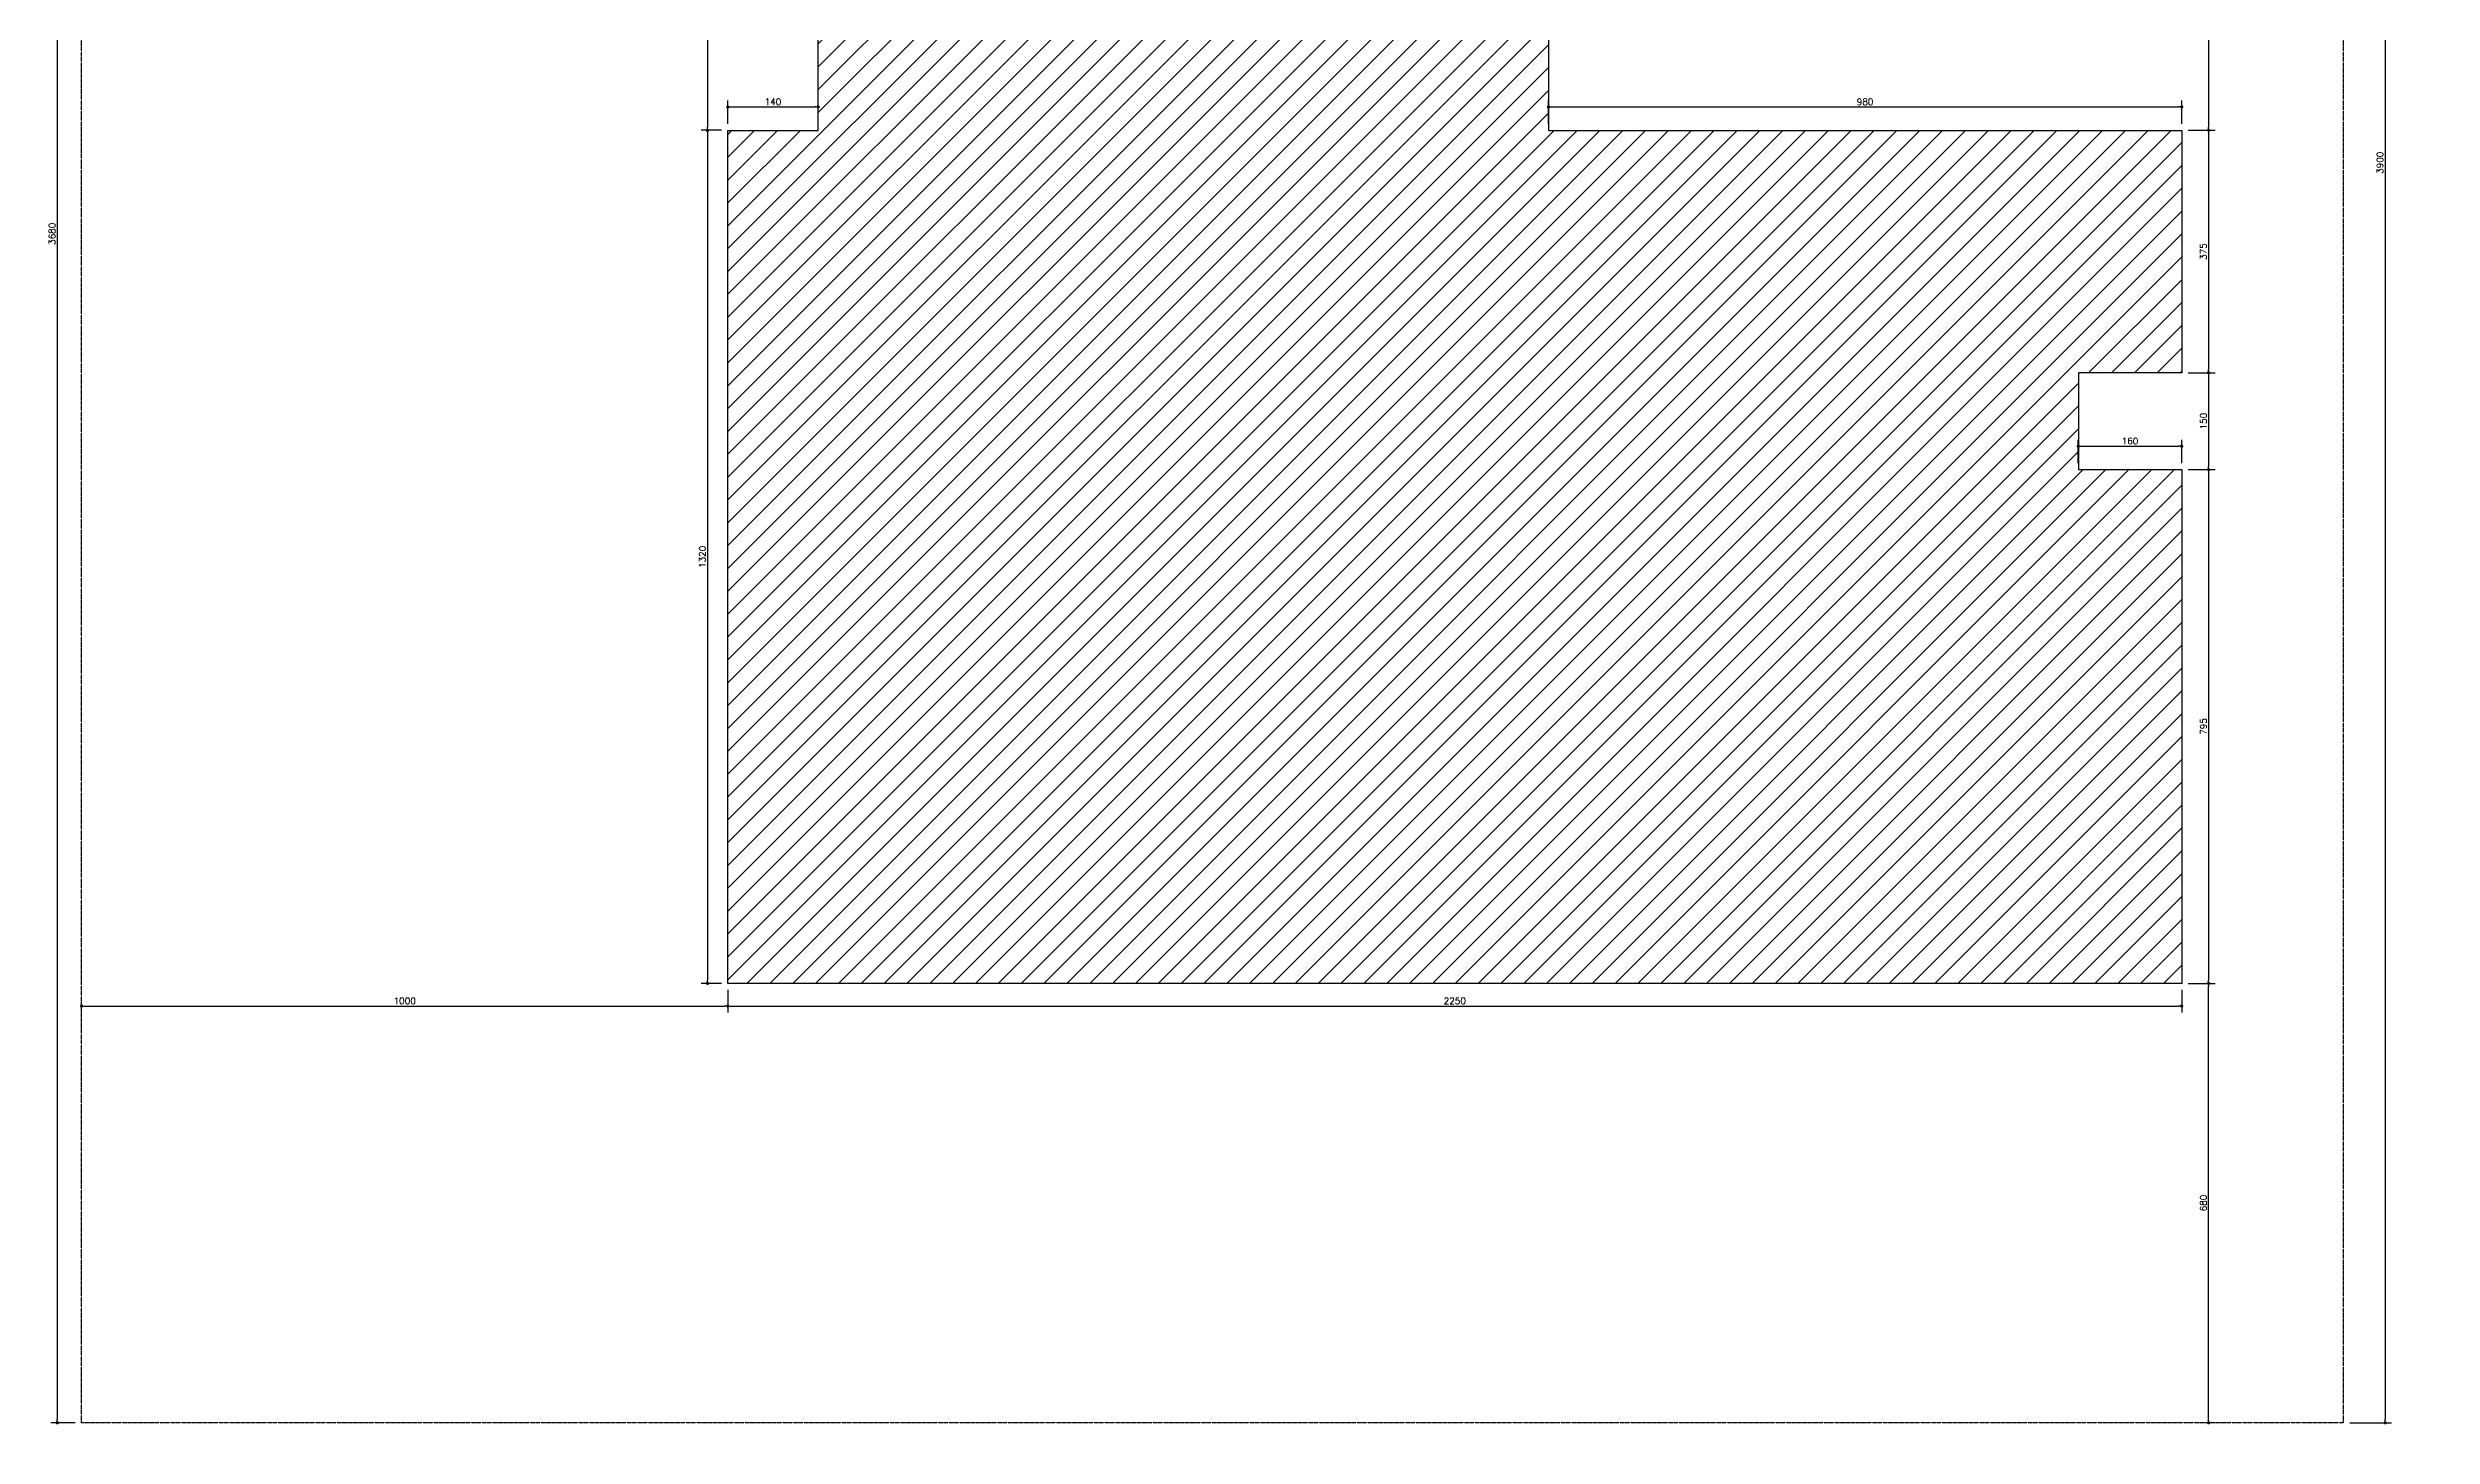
# Model space of a CAD drawing. Header units: metres. Extents: x -1783 to 21505, y -57 to 13660.
# Drawn here: x 15209 to 18899, y 9340 to 11489 of the extents above; entities that cross this region are included whole.
import ezdxf

# ---------------------------------------------------------------- set-up
doc = ezdxf.new("R2010")
doc.units = ezdxf.units.M
doc.header["$MEASUREMENT"] = 0
doc.linetypes.add('DASHDOT', pattern=[1, 0.5, -0.25, 0, -0.25])
for name, color, linetype in [('cotas', 7, 'Continuous'), ('COTAS EXECUTIVO.EXEC', 7, 'Continuous'), ('P03', 7, 'Continuous')]:
    doc.layers.add(name, color=color, linetype=linetype)
doc.styles.add('R80', font='romans.shx', dxfattribs={"height": 10})
doc.dimstyles.new('1-50', dxfattribs={"dimtxt": 10, "dimasz": 5, "dimexe": 10, "dimexo": 10, "dimgap": 3, "dimtad": 1, "dimdec": 1, "dimrnd": 1, "dimdsep": 46, "dimtxsty": 'R80', "dimblk": 'DOT', "dimcen": 0, "dimclrd": 252, "dimclre": 252, "dimclrt": 252, "dimadec": 0, "dimazin": 0, "dimtfac": 1, "dimtdec": 1, "dimtix": 1, "dimtmove": 2, "dimatfit": 3, "dimldrblk": 'DOT', "dimfxl": 1, "dimtolj": 1, "dimarcsym": 0})

# ---------------------------------------------------------------- blocks, each defined once
blk = doc.blocks.new('_Dot')
at = {"color": 0, "linetype": 'ByBlock', "lineweight": -2}
blk.add_line((-0.5, 0), (-1, 0), dxfattribs=at)
at = {"color": 0, "linetype": 'ByBlock', "const_width": 0.5}
blk.add_lwpolyline([(-0.25, 0, 1), (0.25, 0, 1)], format="xyb", close=True, dxfattribs=at)
blk = doc.blocks.new('*D7557')
at = {"layer": 'COTAS EXECUTIVO.EXEC', "color": 252, "lineweight": -2, "transparency": 16777216}
for p, q in [((15251.4, 13041.1), (15213.7, 13041.1)), ((15223.7, 13036.1), (15223.7, 9366.1)), ((15251.4, 9361.1), (15213.7, 9361.1))]:
    blk.add_line(p, q, dxfattribs=at)
at = {"layer": 'COTAS EXECUTIVO.EXEC', "color": 252, "lineweight": -2, "transparency": 16777216, "xscale": 5, "yscale": 5, "zscale": 5}
for p, rotation in [((15223.7, 13041.1), 90), ((15223.7, 9361.1), 270)]:
    blk.add_blockref('_Dot', p, dxfattribs=dict(at, rotation=rotation))
at = {"layer": 'COTAS EXECUTIVO.EXEC', "color": 252, "transparency": 16777216, "insert": (15215.7, 11201.1), "char_height": 10, "attachment_point": 5, "rotation": 90, "style": 'R80'}
blk.add_mtext('\\A1;3680', dxfattribs=at)
blk = doc.blocks.new('*D7558')
at = {"layer": 'COTAS EXECUTIVO.EXEC', "color": 252, "lineweight": -2, "transparency": 16777216}
for p, q in [((18771.4, 13261.1), (18836.2, 13261.1)), ((18826.2, 13256.1), (18826.2, 9366.1)), ((18771.4, 9361.1), (18836.2, 9361.1))]:
    blk.add_line(p, q, dxfattribs=at)
at = {"layer": 'COTAS EXECUTIVO.EXEC', "color": 252, "lineweight": -2, "transparency": 16777216, "xscale": 5, "yscale": 5, "zscale": 5}
for p, rotation in [((18826.2, 13261.1), 90), ((18826.2, 9361.1), 270)]:
    blk.add_blockref('_Dot', p, dxfattribs=dict(at, rotation=rotation))
at = {"layer": 'COTAS EXECUTIVO.EXEC', "color": 252, "transparency": 16777216, "insert": (18818.2, 11311.1), "char_height": 10, "attachment_point": 5, "rotation": 90, "style": 'R80'}
blk.add_mtext('\\A1;3900', dxfattribs=at)
blk = doc.blocks.new('*D7563')
at = {"layer": 'COTAS EXECUTIVO.EXEC', "color": 252, "lineweight": -2, "transparency": 16777216}
for p, q in [((16251.4, 11841.3), (16220, 11841.3)), ((16230, 11836.3), (16230, 11366.3)), ((16251.4, 11361.3), (16220, 11361.3))]:
    blk.add_line(p, q, dxfattribs=at)
at = {"layer": 'COTAS EXECUTIVO.EXEC', "color": 252, "lineweight": -2, "transparency": 16777216, "xscale": 5, "yscale": 5, "zscale": 5}
for p, rotation in [((16230, 11841.3), 90), ((16230, 11361.3), 270)]:
    blk.add_blockref('_Dot', p, dxfattribs=dict(at, rotation=rotation))
at = {"layer": 'COTAS EXECUTIVO.EXEC', "color": 252, "transparency": 16777216, "insert": (16222, 11601.3), "char_height": 10, "attachment_point": 5, "rotation": 90, "style": 'R80'}
blk.add_mtext('\\A1;480', dxfattribs=at)
blk = doc.blocks.new('*D7564')
at = {"layer": 'COTAS EXECUTIVO.EXEC', "color": 252, "lineweight": -2, "transparency": 16777216}
for p, q in [((16251.4, 11361.3), (16220, 11361.3)), ((16230, 11356.3), (16230, 10046.2)), ((16251.4, 10041.2), (16220, 10041.2))]:
    blk.add_line(p, q, dxfattribs=at)
at = {"layer": 'COTAS EXECUTIVO.EXEC', "color": 252, "lineweight": -2, "transparency": 16777216, "xscale": 5, "yscale": 5, "zscale": 5}
for p, rotation in [((16230, 11361.3), 90), ((16230, 10041.2), 270)]:
    blk.add_blockref('_Dot', p, dxfattribs=dict(at, rotation=rotation))
at = {"layer": 'COTAS EXECUTIVO.EXEC', "color": 252, "transparency": 16777216, "insert": (16222, 10701.2), "char_height": 10, "attachment_point": 5, "rotation": 90, "style": 'R80'}
blk.add_mtext('\\A1;1320', dxfattribs=at)
blk = doc.blocks.new('*D7570')
at = {"layer": 'COTAS EXECUTIVO.EXEC', "color": 252, "lineweight": -2, "transparency": 16777216}
for p, q in [((18521.4, 11841.3), (18563, 11841.3)), ((18553, 11836.3), (18553, 11366.3)), ((18521.4, 11361.3), (18563, 11361.3))]:
    blk.add_line(p, q, dxfattribs=at)
at = {"layer": 'COTAS EXECUTIVO.EXEC', "color": 252, "lineweight": -2, "transparency": 16777216, "xscale": 5, "yscale": 5, "zscale": 5}
for p, rotation in [((18553, 11841.3), 90), ((18553, 11361.3), 270)]:
    blk.add_blockref('_Dot', p, dxfattribs=dict(at, rotation=rotation))
at = {"layer": 'COTAS EXECUTIVO.EXEC', "color": 252, "transparency": 16777216, "insert": (18545, 11601.3), "char_height": 10, "attachment_point": 5, "rotation": 90, "style": 'R80'}
blk.add_mtext('\\A1;480', dxfattribs=at)
blk = doc.blocks.new('*D7571')
at = {"layer": 'COTAS EXECUTIVO.EXEC', "color": 252, "lineweight": -2, "transparency": 16777216}
for p, q in [((18521.4, 11361.3), (18563, 11361.3)), ((18553, 11356.3), (18553, 10991.1)), ((18521.4, 10986.1), (18563, 10986.1))]:
    blk.add_line(p, q, dxfattribs=at)
at = {"layer": 'COTAS EXECUTIVO.EXEC', "color": 252, "lineweight": -2, "transparency": 16777216, "xscale": 5, "yscale": 5, "zscale": 5}
for p, rotation in [((18553, 11361.3), 90), ((18553, 10986.1), 270)]:
    blk.add_blockref('_Dot', p, dxfattribs=dict(at, rotation=rotation))
at = {"layer": 'COTAS EXECUTIVO.EXEC', "color": 252, "transparency": 16777216, "insert": (18545, 11173.7), "char_height": 10, "attachment_point": 5, "rotation": 90, "style": 'R80'}
blk.add_mtext('\\A1;375', dxfattribs=at)
blk = doc.blocks.new('*D7572')
at = {"layer": 'COTAS EXECUTIVO.EXEC', "color": 252, "lineweight": -2, "transparency": 16777216}
for p, q in [((17531.4, 11371.3), (17531.4, 11407.4)), ((18511.4, 11371.3), (18511.4, 11407.4)), ((17536.4, 11397.4), (18506.4, 11397.4))]:
    blk.add_line(p, q, dxfattribs=at)
at = {"layer": 'COTAS EXECUTIVO.EXEC', "color": 252, "lineweight": -2, "transparency": 16777216, "xscale": 5, "yscale": 5, "zscale": 5, "rotation": 180}
blk.add_blockref('_Dot', (17531.4, 11397.4), dxfattribs=at)
at = {"layer": 'COTAS EXECUTIVO.EXEC', "color": 252, "lineweight": -2, "transparency": 16777216, "xscale": 5, "yscale": 5, "zscale": 5}
blk.add_blockref('_Dot', (18511.4, 11397.4), dxfattribs=at)
at = {"layer": 'COTAS EXECUTIVO.EXEC', "color": 252, "transparency": 16777216, "insert": (18021.4, 11405.4), "char_height": 10, "attachment_point": 5, "style": 'R80'}
blk.add_mtext('\\A1;980', dxfattribs=at)
blk = doc.blocks.new('*D7573')
at = {"layer": 'COTAS EXECUTIVO.EXEC', "color": 252, "lineweight": -2, "transparency": 16777216}
for p, q in [((16261.4, 11371.3), (16261.4, 11407.4)), ((16401.4, 11371.3), (16401.4, 11407.4)), ((16266.4, 11397.4), (16396.4, 11397.4))]:
    blk.add_line(p, q, dxfattribs=at)
at = {"layer": 'COTAS EXECUTIVO.EXEC', "color": 252, "lineweight": -2, "transparency": 16777216, "xscale": 5, "yscale": 5, "zscale": 5, "rotation": 180}
blk.add_blockref('_Dot', (16261.4, 11397.4), dxfattribs=at)
at = {"layer": 'COTAS EXECUTIVO.EXEC', "color": 252, "lineweight": -2, "transparency": 16777216, "xscale": 5, "yscale": 5, "zscale": 5}
blk.add_blockref('_Dot', (16401.4, 11397.4), dxfattribs=at)
at = {"layer": 'COTAS EXECUTIVO.EXEC', "color": 252, "transparency": 16777216, "insert": (16331.4, 11405.4), "char_height": 10, "attachment_point": 5, "style": 'R80'}
blk.add_mtext('\\A1;140', dxfattribs=at)
blk = doc.blocks.new('*D7574')
at = {"layer": 'COTAS EXECUTIVO.EXEC', "color": 252, "lineweight": -2, "transparency": 16777216}
for p, q in [((18521.4, 10986.1), (18563, 10986.1)), ((18553, 10981.1), (18553, 10841.2)), ((18521.4, 10836.2), (18563, 10836.2))]:
    blk.add_line(p, q, dxfattribs=at)
at = {"layer": 'COTAS EXECUTIVO.EXEC', "color": 252, "lineweight": -2, "transparency": 16777216, "xscale": 5, "yscale": 5, "zscale": 5}
for p, rotation in [((18553, 10986.1), 90), ((18553, 10836.2), 270)]:
    blk.add_blockref('_Dot', p, dxfattribs=dict(at, rotation=rotation))
at = {"layer": 'COTAS EXECUTIVO.EXEC', "color": 252, "transparency": 16777216, "insert": (18545, 10911.2), "char_height": 10, "attachment_point": 5, "rotation": 90, "style": 'R80'}
blk.add_mtext('\\A1;150', dxfattribs=at)
blk = doc.blocks.new('*D7550')
at = {"layer": 'COTAS EXECUTIVO.EXEC', "color": 252, "lineweight": -2, "transparency": 16777216}
for p, q in [((18351.4, 10846.2), (18351.4, 10882.4)), ((18356.4, 10872.4), (18506.4, 10872.4)), ((18511.4, 10846.2), (18511.4, 10882.4))]:
    blk.add_line(p, q, dxfattribs=at)
at = {"layer": 'COTAS EXECUTIVO.EXEC', "color": 252, "lineweight": -2, "transparency": 16777216, "xscale": 5, "yscale": 5, "zscale": 5, "rotation": 180}
blk.add_blockref('_Dot', (18351.4, 10872.4), dxfattribs=at)
at = {"layer": 'COTAS EXECUTIVO.EXEC', "color": 252, "lineweight": -2, "transparency": 16777216, "xscale": 5, "yscale": 5, "zscale": 5}
blk.add_blockref('_Dot', (18511.4, 10872.4), dxfattribs=at)
at = {"layer": 'COTAS EXECUTIVO.EXEC', "color": 252, "transparency": 16777216, "insert": (18431.4, 10880.4), "char_height": 10, "attachment_point": 5, "style": 'R80'}
blk.add_mtext('\\A1;160', dxfattribs=at)
blk = doc.blocks.new('*D7575')
at = {"layer": 'COTAS EXECUTIVO.EXEC', "color": 252, "lineweight": -2, "transparency": 16777216}
for p, q in [((18521.4, 10836.2), (18563, 10836.2)), ((18553, 10831.2), (18553, 10046.2)), ((18521.4, 10041.2), (18563, 10041.2))]:
    blk.add_line(p, q, dxfattribs=at)
at = {"layer": 'COTAS EXECUTIVO.EXEC', "color": 252, "lineweight": -2, "transparency": 16777216, "xscale": 5, "yscale": 5, "zscale": 5}
for p, rotation in [((18553, 10836.2), 90), ((18553, 10041.2), 270)]:
    blk.add_blockref('_Dot', p, dxfattribs=dict(at, rotation=rotation))
at = {"layer": 'COTAS EXECUTIVO.EXEC', "color": 252, "transparency": 16777216, "insert": (18545, 10438.7), "char_height": 10, "attachment_point": 5, "rotation": 90, "style": 'R80'}
blk.add_mtext('\\A1;795', dxfattribs=at)
blk = doc.blocks.new('*D7576')
at = {"layer": 'COTAS EXECUTIVO.EXEC', "color": 252, "lineweight": -2, "transparency": 16777216}
for p, q in [((18521.4, 10041.2), (18563, 10041.2)), ((18553, 9366.1), (18553, 10036.2))]:
    blk.add_line(p, q, dxfattribs=at)
at = {"layer": 'COTAS EXECUTIVO.EXEC', "color": 252, "lineweight": -2, "transparency": 16777216, "xscale": 5, "yscale": 5, "zscale": 5}
for p, rotation in [((18553, 10041.2), 90), ((18553, 9361.1), 270)]:
    blk.add_blockref('_Dot', p, dxfattribs=dict(at, rotation=rotation))
at = {"layer": 'COTAS EXECUTIVO.EXEC', "color": 252, "transparency": 16777216, "insert": (18545, 9701.2), "char_height": 10, "attachment_point": 5, "rotation": 90, "style": 'R80'}
blk.add_mtext('\\A1;680', dxfattribs=at)
blk = doc.blocks.new('*D7577')
at = {"layer": 'COTAS EXECUTIVO.EXEC', "color": 252, "lineweight": -2, "transparency": 16777216}
for p, q in [((16261.4, 10031.2), (16261.4, 9996)), ((16266.4, 10006), (18506.4, 10006)), ((18511.4, 10031.2), (18511.4, 9996))]:
    blk.add_line(p, q, dxfattribs=at)
at = {"layer": 'COTAS EXECUTIVO.EXEC', "color": 252, "lineweight": -2, "transparency": 16777216, "xscale": 5, "yscale": 5, "zscale": 5, "rotation": 180}
blk.add_blockref('_Dot', (16261.4, 10006), dxfattribs=at)
at = {"layer": 'COTAS EXECUTIVO.EXEC', "color": 252, "lineweight": -2, "transparency": 16777216, "xscale": 5, "yscale": 5, "zscale": 5}
blk.add_blockref('_Dot', (18511.4, 10006), dxfattribs=at)
at = {"layer": 'COTAS EXECUTIVO.EXEC', "color": 252, "transparency": 16777216, "insert": (17386.4, 10014), "char_height": 10, "attachment_point": 5, "style": 'R80'}
blk.add_mtext('\\A1;2250', dxfattribs=at)
blk = doc.blocks.new('*D7578')
at = {"layer": 'COTAS EXECUTIVO.EXEC', "color": 252, "lineweight": -2, "transparency": 16777216}
for p, q in [((15266.4, 10006), (16256.4, 10006)), ((16261.4, 10031.2), (16261.4, 9996))]:
    blk.add_line(p, q, dxfattribs=at)
at = {"layer": 'COTAS EXECUTIVO.EXEC', "color": 252, "lineweight": -2, "transparency": 16777216, "xscale": 5, "yscale": 5, "zscale": 5, "rotation": 180}
blk.add_blockref('_Dot', (15261.4, 10006), dxfattribs=at)
at = {"layer": 'COTAS EXECUTIVO.EXEC', "color": 252, "lineweight": -2, "transparency": 16777216, "xscale": 5, "yscale": 5, "zscale": 5}
blk.add_blockref('_Dot', (16261.4, 10006), dxfattribs=at)
at = {"layer": 'COTAS EXECUTIVO.EXEC', "color": 252, "transparency": 16777216, "insert": (15761.4, 10014), "char_height": 10, "attachment_point": 5, "style": 'R80'}
blk.add_mtext('\\A1;1000', dxfattribs=at)

msp = doc.modelspace()

# ---------------------------------------------------------------- hatches: boundary and pattern name
at = {"layer": 'cotas'}
h = msp.add_hatch(color=7, dxfattribs=at)
h.dxf.hatch_style = 1
h.paths.add_polyline_path([(21504.961, 13659.963), (10304.961, 13659.963), (10304.961, 5739.963), (21504.961, 5739.963)])
h.paths.add_polyline_path([(10571.627, 13593.296), (21371.627, 13593.296), (21371.627, 5806.63), (10571.627, 5806.63)], flags=16)
at = {"layer": 'P03'}
h = msp.add_hatch(dxfattribs=at)
h.set_pattern_fill('ANSI31', color=256, scale=200)
h.set_pattern_definition([(45, (1457.437, 829.067), (-17.67767, 17.67767), [])])
h.paths.add_polyline_path([(18511.398, 10041.212), (18511.398, 10836.212), (18351.442, 10836.162), (18351.442, 10986.162), (18511.398, 10986.112), (18511.398, 11361.251), (17531.402, 11361.251), (17531.398, 11841.251), (18511.398, 11841.251), (18511.398, 12891.299), (18311.398, 12891.299), (18311.398, 12811.299), (16261.398, 12811.299), (16261.398, 12400.893), (16401.398, 12400.893), (16401.398, 12250.86), (16261.398, 12250.899), (16261.398, 11841.251), (16401.401, 11841.251), (16401.401, 11361.251), (16261.398, 11361.251), (16261.398, 10041.212)])
h.paths.add_polyline_path([(16805.635, 11532.356), (17124.772, 11532.356), (17124.772, 11672.184), (16805.635, 11672.184)], flags=24)

# ---------------------------------------------------------------- linework, layer by layer
msp.add_lwpolyline([(16261.398, 12811.299), (18311.398, 12811.299), (18311.398, 12891.299), (18511.398, 12891.299), (18511.398, 11841.251), (17531.398, 11841.251), (17531.402, 11361.251), (18511.398, 11361.251), (18511.398, 10986.112), (18351.442, 10986.162), (18351.442, 10836.162), (18511.398, 10836.212), (18511.398, 10041.212), (16261.398, 10041.212), (16261.398, 11361.251), (16401.401, 11361.251), (16401.401, 11841.251), (16261.398, 11841.251), (16261.398, 12250.899), (16401.398, 12250.86), (16401.398, 12400.893), (16261.398, 12400.893), (16261.398, 12811.299)])
at = {"layer": 'P03', "linetype": 'DASHDOT'}
msp.add_lwpolyline([(15261.404, 13261.112), (18761.398, 13261.112), (18761.398, 9361.112), (15261.404, 9361.112)], close=True, dxfattribs=at)

# ---------------------------------------------------------------- dimensions: what is measured, and where the dimension line sits
at = {"layer": 'COTAS EXECUTIVO.EXEC'}
for base, p1, p2, picture, middle in [((18826.238, 9361.112), (18761.398, 13261.112), (18761.398, 9361.112), '*D7558', (18818.238, 11311.112)), ((15223.651, 9361.112), (15261.404, 13041.112), (15261.404, 9361.112), '*D7557', (15215.651, 11201.112)), ((16229.974, 11361.251), (16261.398, 11841.251), (16261.398, 11361.251), '*D7563', (16221.974, 11601.251)), ((18552.995, 11361.251), (18511.398, 11841.251), (18511.398, 11361.251), '*D7570', (18544.995, 11601.251)), ((16229.974, 10041.212), (16261.398, 11361.251), (16261.398, 10041.212), '*D7564', (16221.974, 10701.231)), ((18552.995, 10986.112), (18511.398, 11361.251), (18511.398, 10986.112), '*D7571', (18544.995, 11173.681)), ((18552.995, 10836.212), (18511.398, 10986.112), (18511.398, 10836.212), '*D7574', (18544.995, 10911.162)), ((18552.995, 10041.212), (18511.398, 10836.212), (18511.398, 10041.212), '*D7575', (18544.995, 10438.712)), ((18552.995, 10041.212), (18552.995, 9361.112), (18511.398, 10041.212), '*D7576', (18544.995, 9701.162))]:
    dim = msp.add_linear_dim(base=base, p1=p1, p2=p2, angle=90, dimstyle='1-50', dxfattribs=at)
    dim.commit()
    dim.dimension.update_dxf_attribs({"geometry": picture, "text_midpoint": middle})
for base, p1, p2, picture, middle in [((16401.401, 11397.398), (16261.398, 11361.251), (16401.401, 11361.251), '*D7573', (16331.4, 11405.398)), ((18511.398, 11397.398), (17531.402, 11361.251), (18511.398, 11361.251), '*D7572', (18021.4, 11405.398)), ((18511.398, 10872.359), (18351.442, 10836.162), (18511.398, 10836.212), '*D7550', (18431.42, 10880.359)), ((16261.398, 10005.965), (15261.404, 10005.965), (16261.398, 10041.212), '*D7578', (15761.401, 10013.965)), ((18511.398, 10005.965), (16261.398, 10041.212), (18511.398, 10041.212), '*D7577', (17386.398, 10013.965))]:
    dim = msp.add_linear_dim(base=base, p1=p1, p2=p2, dimstyle='1-50', dxfattribs=at)
    dim.commit()
    dim.dimension.update_dxf_attribs({"geometry": picture, "text_midpoint": middle})

doc.saveas('drawing.dxf')
